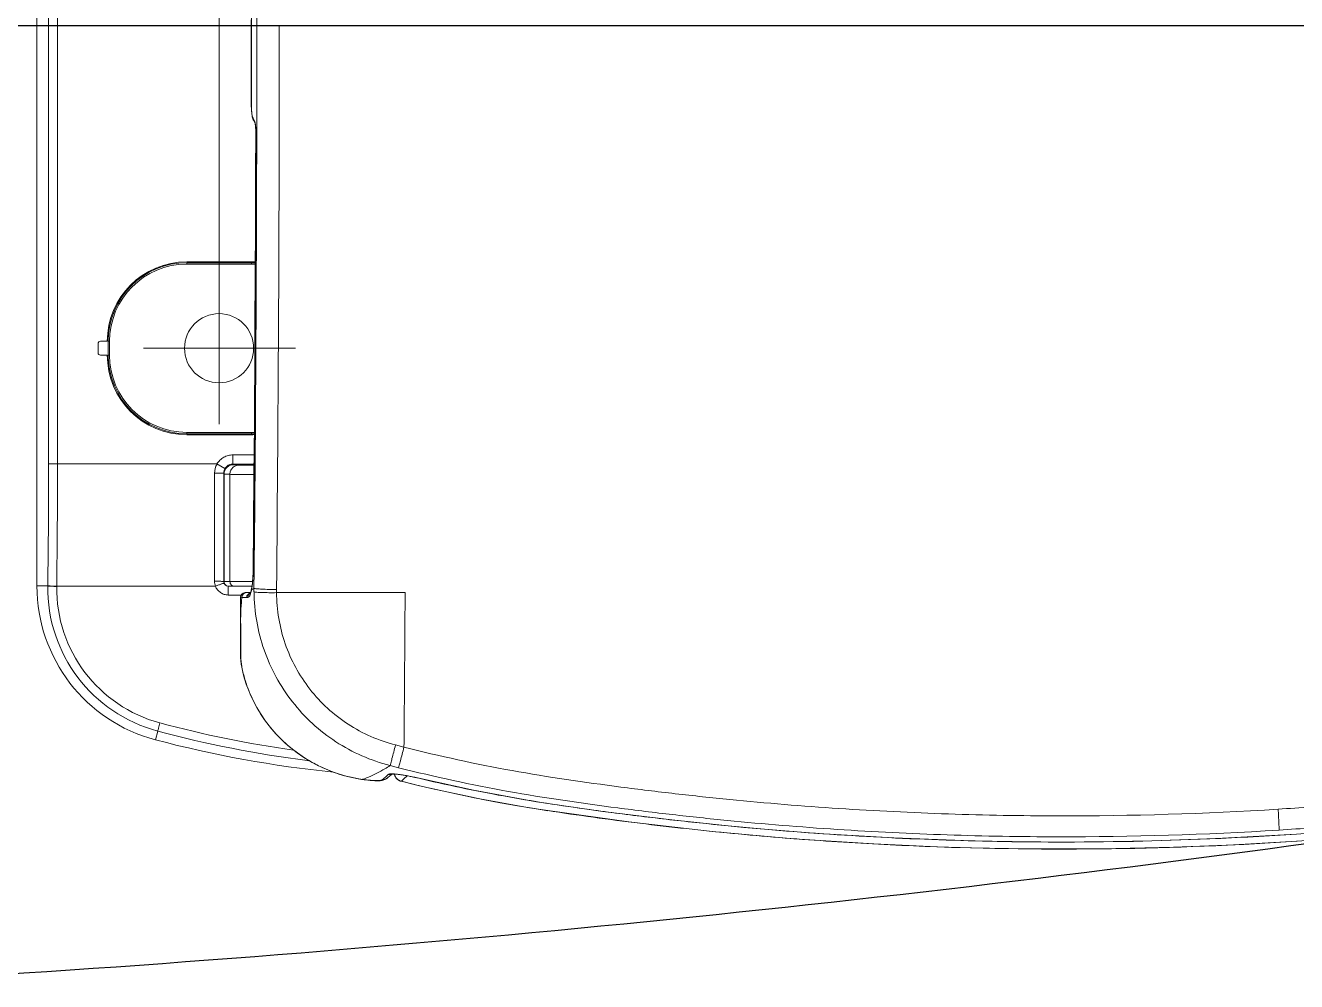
# Model space of a CAD drawing. Header units: millimetres. Extents: x 98197 to 106565, y 53890 to 60222.
# Drawn here: x 99473.15 to 99500.72, y 56491.83 to 56512.57 of the extents above; entities that cross this region are included whole.
import ezdxf

# ---------------------------------------------------------------- set-up
doc = ezdxf.new("R2010")
doc.units = ezdxf.units.MM
doc.header["$LTSCALE"] = 50
doc.header["$MEASUREMENT"] = 0
doc.linetypes.add('CENTER', pattern=[2, 1.25, -0.25, 0.25, -0.25])
doc.linetypes.add('HIDDEN', pattern=[0.375, 0.25, -0.125])
doc.layers.get('0').update_dxf_attribs({"color": 8, "linetype": 'CONTINUOUS'})

msp = doc.modelspace()

# ---------------------------------------------------------------- linework, layer by layer
at = {"lineweight": 13}
for p, q in [((99473.404, 56524.722), (99473.404, 56500.412)), ((99477.354, 56503.917), (99477.354, 56521.216)), ((99475.714, 56505.567), (99479.013, 56505.567)), ((99477.254, 56502.856), (99477.254, 56500.516)), ((99477.454, 56502.855), (99477.454, 56500.507)), ((99477.463, 56500.507), (99477.463, 56502.839)), ((99477.59, 56502.833), (99477.59, 56500.507)), ((99478.111, 56500.359), (99478.115, 56500.737)), ((99473.639, 56500.412), (99473.404, 56500.412)), ((99473.639, 56500.416), (99473.639, 56500.412)), ((99473.832, 56500.401), (99473.832, 56500.407)), ((99473.832, 56500.407), (99477.275, 56500.407)), ((99478.08, 56500.507), (99477.454, 56500.507)), ((99478.068, 56500.407), (99477.554, 56500.407)), ((99477.554, 56500.216), (99477.554, 56500.407)), ((99477.919, 56500.267), (99478.036, 56500.267)), ((99478.059, 56500.352), (99478.058, 56500.347)), ((99478.077, 56500.474), (99478.072, 56500.429)), ((99478.105, 56500.356), (99478.111, 56500.359)), ((99478.111, 56500.351), (99478.111, 56500.359)), ((99478.599, 56500.267), (99478.6, 56500.333)), ((99481.389, 56500.267), (99478.599, 56500.267)), ((99477.554, 56500.216), (99477.833, 56500.216)), ((99477.819, 56500.167), (99477.849, 56500.167)), ((99477.819, 56498.895), (99477.819, 56500.167)), ((99477.95, 56500.164), (99477.85, 56500.165)), ((99477.98, 56500.164), (99477.95, 56500.164)), ((99478.028, 56500.248), (99478.027, 56500.246)), ((99477.822, 56499.666), (99477.822, 56499.652)), ((99477.822, 56499.652), (99477.823, 56499.558)), ((99477.819, 56498.88), (99477.819, 56498.895)), ((99477.819, 56498.88), (99477.824, 56498.803)), ((99477.825, 56499.028), (99477.826, 56498.945)), ((99477.826, 56498.945), (99477.826, 56498.894)), ((99477.826, 56498.894), (99477.826, 56498.88)), ((99477.826, 56498.88), (99477.826, 56498.863)), ((99476.023, 56497.265), (99475.973, 56497.076)), ((99481.364, 56496.917), (99481.181, 56496.964)), ((99479.229, 56496.671), (99479.268, 56496.647)), ((99479.304, 56496.623), (99479.265, 56496.628)), ((99479.268, 56496.648), (99479.268, 56496.647)), ((99479.305, 56496.626), (99479.304, 56496.625)), ((99479.304, 56496.625), (99479.349, 56496.599)), ((99481.061, 56496.519), (99481.244, 56496.472)), ((99480.367, 56496.231), (99480.457, 56496.216)), ((99480.457, 56496.216), (99480.476, 56496.214)), ((99480.474, 56496.22), (99480.465, 56496.217)), ((99480.465, 56496.217), (99480.476, 56496.214)), ((99480.476, 56496.214), (99480.504, 56496.21)), ((99480.966, 56496.221), (99480.985, 56496.234)), ((99481.01, 56496.311), (99481.024, 56496.324)), ((99481.177, 56496.275), (99481.179, 56496.274)), ((99481.224, 56496.328), (99481.238, 56496.326)), ((99481.238, 56496.326), (99481.254, 56496.325)), ((99481.278, 56496.321), (99481.295, 56496.319)), ((99481.295, 56496.319), (99481.313, 56496.317)), ((99481.313, 56496.317), (99481.331, 56496.314)), ((99481.331, 56496.314), (99481.35, 56496.311)), ((99481.35, 56496.311), (99481.37, 56496.307)), ((99481.37, 56496.307), (99481.39, 56496.304)), ((99481.39, 56496.304), (99481.411, 56496.3)), ((99481.411, 56496.3), (99481.432, 56496.296)), ((99481.432, 56496.296), (99481.454, 56496.292)), ((99481.454, 56496.292), (99481.476, 56496.288)), ((99481.476, 56496.288), (99481.499, 56496.283)), ((99481.499, 56496.283), (99481.523, 56496.278)), ((99481.523, 56496.278), (99481.546, 56496.273)), ((99481.546, 56496.273), (99481.571, 56496.268)), ((99481.571, 56496.268), (99481.596, 56496.262)), ((99481.596, 56496.262), (99481.621, 56496.257)), ((99481.659, 56496.248), (99481.66, 56496.249)), ((99484.482, 56495.54), (99484.597, 56495.523)), ((99484.482, 56495.539), (99484.482, 56495.54)), ((99500.722, 56495.031), (99500.722, 56495.032)), ((99500.722, 56495.031), (99500.722, 56495.031))]:
    msp.add_line(p, q, dxfattribs=at)
at = {"lineweight": 13, "ltscale": 0.3}
for p, q in [((99473.657, 56522.077), (99473.657, 56503.057)), ((99473.85, 56503.057), (99473.85, 56522.077)), ((99478.053, 56512.69), (99478.053, 56512.23)), ((99478.053, 56512.567), (99478.055, 56512.567)), ((99478.173, 56512.567), (99478.66, 56512.567)), ((99478.053, 56512.23), (99478.053, 56511.805)), ((99478.053, 56511.805), (99478.053, 56511.38)), ((99478.091, 56510.558), (99478.126, 56510.485)), ((99478.095, 56510.523), (99478.099, 56510.513)), ((99478.134, 56510.441), (99478.099, 56510.514)), ((99478.171, 56510.441), (99478.172, 56510.514)), ((99478.134, 56510.441), (99478.133, 56510.442)), ((99478.145, 56510.376), (99478.146, 56510.365)), ((99478.148, 56510.32), (99478.148, 56510.298)), ((99478.171, 56510.364), (99478.171, 56510.441)), ((99478.171, 56510.297), (99478.171, 56510.364)), ((99476.654, 56507.442), (99478.054, 56507.442)), ((99476.654, 56507.422), (99478.054, 56507.422)), ((99476.654, 56507.392), (99476.654, 56507.422)), ((99478.054, 56507.422), (99478.054, 56507.392)), ((99476.654, 56507.392), (99478.054, 56507.392)), ((99474.729, 56505.667), (99474.729, 56505.467)), ((99474.929, 56505.717), (99474.779, 56505.717)), ((99474.949, 56505.417), (99474.949, 56505.717)), ((99474.949, 56505.717), (99474.979, 56505.717)), ((99474.979, 56505.417), (99474.979, 56505.717)), ((99474.779, 56505.417), (99474.929, 56505.417)), ((99474.979, 56505.417), (99474.949, 56505.417)), ((99478.054, 56503.742), (99476.654, 56503.742)), ((99476.654, 56503.712), (99476.654, 56503.742)), ((99476.654, 56503.712), (99478.054, 56503.712)), ((99478.054, 56503.692), (99476.654, 56503.692)), ((99478.054, 56503.742), (99478.054, 56503.712)), ((99477.309, 56503.057), (99473.657, 56503.057)), ((99477.309, 56503.057), (99477.482, 56502.956)), ((99478.114, 56503.255), (99477.654, 56503.255)), ((99477.654, 56503.039), (99477.654, 56503.255)), ((99477.654, 56503.055), (99478.113, 56503.055)), ((99477.66, 56503.039), (99477.787, 56503.033)), ((99477.463, 56502.839), (99477.59, 56502.833)), ((99477.966, 56502.829), (99477.909, 56502.83)), ((99478.025, 56502.829), (99477.966, 56502.829)), ((99478.111, 56502.829), (99478.025, 56502.829))]:
    msp.add_line(p, q, dxfattribs=at)
msp.add_line((99447.633, 56512.566), (99525.854, 56512.566))
at = {"linetype": 'CENTER', "lineweight": 13}
for p, q in [((99477.354, 56503.967), (99477.354, 56507.167)), ((99475.754, 56505.567), (99478.954, 56505.567))]:
    msp.add_line(p, q, dxfattribs=at)
at = {"lineweight": 13, "ltscale": 0.3}
for points in [[(99478.053, 56511.38), (99478.052, 56510.954), (99478.052, 56510.838)], [(99478.052, 56510.838), (99478.052, 56510.808), (99478.054, 56510.771), (99478.055, 56510.735), (99478.058, 56510.701)], [(99478.058, 56510.701), (99478.061, 56510.669), (99478.065, 56510.639), (99478.07, 56510.611)], [(99478.07, 56510.611), (99478.075, 56510.586), (99478.081, 56510.563), (99478.087, 56510.542), (99478.095, 56510.523)], [(99478.133, 56510.442), (99478.134, 56510.441), (99478.135, 56510.438), (99478.136, 56510.433), (99478.138, 56510.427)], [(99478.138, 56510.427), (99478.139, 56510.419), (99478.141, 56510.41), (99478.142, 56510.4), (99478.144, 56510.388), (99478.145, 56510.376)], [(99478.146, 56510.365), (99478.146, 56510.362), (99478.147, 56510.341), (99478.148, 56510.32)]]:
    msp.add_lwpolyline(points, dxfattribs=at)
at = {"lineweight": 13}
for points in [[(99478.148, 56510.297), (99478.146, 56509.311), (99478.143, 56508.228), (99478.138, 56507.144), (99478.133, 56506.061), (99478.126, 56504.978), (99478.119, 56503.895), (99478.111, 56502.813), (99478.102, 56501.73), (99478.092, 56500.737)], [(99478.092, 56500.737), (99478.091, 56500.678), (99478.089, 56500.624), (99478.086, 56500.571), (99478.082, 56500.521), (99478.077, 56500.474)], [(99478.039, 56500.275), (99478.035, 56500.263), (99478.031, 56500.255), (99478.028, 56500.248)], [(99478.048, 56500.306), (99478.043, 56500.29), (99478.039, 56500.275)], [(99478.058, 56500.347), (99478.053, 56500.325), (99478.048, 56500.306)], [(99478.072, 56500.429), (99478.065, 56500.389), (99478.059, 56500.352)], [(99477.824, 56498.803), (99477.835, 56498.713), (99477.853, 56498.614), (99477.877, 56498.509), (99477.908, 56498.397), (99477.945, 56498.28), (99477.991, 56498.157), (99478.044, 56498.03), (99478.107, 56497.898), (99478.18, 56497.761), (99478.264, 56497.623), (99478.359, 56497.483), (99478.466, 56497.343), (99478.582, 56497.209), (99478.707, 56497.08), (99478.839, 56496.958), (99478.972, 56496.85), (99479.102, 56496.755), (99479.229, 56496.671)], [(99499.578, 56494.809), (99501.067, 56494.902), (99502.519, 56495.028), (99503.933, 56495.204), (99505.306, 56495.432), (99506.643, 56495.706), (99507.949, 56496.025), (99509.219, 56496.386), (99510.45, 56496.784), (99511.555, 56497.184)], [(99479.267, 56496.647), (99479.28, 56496.64), (99479.292, 56496.633), (99479.304, 56496.625)], [(99479.349, 56496.599), (99479.47, 56496.534), (99479.592, 56496.475), (99479.712, 56496.422), (99479.831, 56496.376), (99479.947, 56496.336), (99480.059, 56496.302), (99480.167, 56496.273), (99480.27, 56496.25), (99480.367, 56496.231)], [(99480.504, 56496.21), (99480.548, 56496.205), (99480.59, 56496.2)], [(99480.59, 56496.2), (99480.629, 56496.196), (99480.667, 56496.193), (99480.702, 56496.191), (99480.734, 56496.189), (99480.765, 56496.189)], [(99480.765, 56496.189), (99480.794, 56496.188), (99480.82, 56496.189), (99480.845, 56496.19), (99480.868, 56496.193), (99480.889, 56496.196), (99480.91, 56496.2), (99480.929, 56496.205), (99480.948, 56496.212), (99480.966, 56496.221)], [(99480.985, 56496.234), (99480.99, 56496.238), (99481.007, 56496.252), (99481.024, 56496.266), (99481.042, 56496.28), (99481.059, 56496.295), (99481.076, 56496.31)], [(99481.076, 56496.31), (99481.093, 56496.325), (99481.102, 56496.333)], [(99481.092, 56496.332), (99481.092, 56496.332), (99481.092, 56496.332), (99481.093, 56496.332), (99481.093, 56496.332), (99481.094, 56496.332), (99481.095, 56496.332), (99481.097, 56496.333), (99481.098, 56496.333), (99481.1, 56496.333), (99481.102, 56496.333), (99481.105, 56496.333), (99481.107, 56496.334), (99481.11, 56496.334), (99481.113, 56496.334), (99481.116, 56496.334), (99481.12, 56496.334), (99481.124, 56496.334), (99481.128, 56496.334), (99481.132, 56496.334), (99481.136, 56496.334), (99481.14, 56496.334), (99481.145, 56496.334), (99481.15, 56496.334), (99481.155, 56496.334), (99481.16, 56496.333), (99481.166, 56496.333), (99481.172, 56496.333)], [(99481.156, 56496.333), (99481.157, 56496.328), (99481.164, 56496.304)], [(99481.164, 56496.304), (99481.173, 56496.281), (99481.177, 56496.275)], [(99481.172, 56496.333), (99481.177, 56496.332), (99481.184, 56496.332), (99481.19, 56496.331), (99481.196, 56496.331), (99481.203, 56496.33), (99481.21, 56496.33), (99481.216, 56496.329), (99481.224, 56496.328)], [(99481.177, 56496.275), (99481.19, 56496.254), (99481.206, 56496.234), (99481.225, 56496.217), (99481.246, 56496.201), (99481.268, 56496.189), (99481.292, 56496.18), (99481.303, 56496.177)], [(99481.254, 56496.325), (99481.27, 56496.323), (99481.278, 56496.321)], [(99481.303, 56496.177), (99481.584, 56496.108), (99481.956, 56496.021), (99482.329, 56495.938), (99482.702, 56495.858), (99483.076, 56495.784), (99483.45, 56495.713), (99483.823, 56495.646), (99484.196, 56495.584), (99484.482, 56495.539)], [(99481.621, 56496.257), (99481.646, 56496.251), (99481.659, 56496.248)], [(99481.659, 56496.248), (99482.869, 56495.981), (99484.24, 56495.734), (99485.674, 56495.523), (99487.173, 56495.338), (99488.731, 56495.177), (99490.336, 56495.046), (99491.989, 56494.947), (99493.689, 56494.884), (99495.422, 56494.858), (99497.185, 56494.874), (99498.981, 56494.933), (99500.722, 56495.031)], [(99484.482, 56495.54), (99486.239, 56495.295), (99488.051, 56495.09), (99489.822, 56494.931), (99491.551, 56494.817), (99493.237, 56494.744), (99494.883, 56494.709), (99496.488, 56494.71), (99498.052, 56494.745), (99499.578, 56494.809)], [(99500.722, 56495.032), (99501.815, 56495.114)]]:
    msp.add_lwpolyline(points, dxfattribs=at)
at = {"linetype": 'HIDDEN', "lineweight": 0, "ltscale": 30}
msp.add_circle((99477.354, 56505.567), 0.75, dxfattribs=at)
at = {"lineweight": 13}
for centre, radius, start, end in [((98239.245, 56512.56), 1239.415, 359.434754, 0.000282), ((98269.547, 56512.563), 1208.605, 359.439329, 359.892592), ((98274.644, 56512.561), 1203.529, 359.4371, 359.892247), ((99273.407, 56503.054), 200.25, 359.24538, 0.00081), ((99271.525, 56503.056), 202.325, 359.2496, 0.00006), ((99476.854, 56500.412), 3.45, 180, 255.1996), ((99476.854, 56500.372), 3.216, 179.2901, 255.0142), ((99476.854, 56500.362), 3.022, 179.2522, 255.0027), ((99477.554, 56500.507), 0.1, 180, 270), ((99477.919, 56500.167), 0.1, 90, 180), ((99476.843, 56500.577), 1.24, 346.7888, 348.3706), ((99476.346, 56503.241), 3.379, 300.4319, 301.3828), ((99476.872, 56500.57), 1.21, 348.4139, 349.3571), ((99482.145, 56500.335), 4.034, 179.7656, 180.7248), ((99482.024, 56499.665), 4.205, 174.6857, 179.986), ((99482.403, 56499.664), 4.581, 175.165, 178.7358), ((99482.21, 56499.65), 4.392, 173.2433, 174.7184), ((99482.476, 56499.659), 4.654, 174.4657, 175.1755), ((99482.48, 56499.659), 4.658, 173.7544, 174.4657), ((99478.082, 56500.167), 0.102, 165.2569, 181.6555), ((99478.082, 56500.167), 0.102, 149.4984, 165.2356), ((99482.326, 56499.667), 4.504, 178.7468, 180.0153), ((99679.034, 56500.347), 201.213, 180.22464, 180.37543), ((99478.542, 56498.897), 0.723, 181.2841, 182.609), ((99482.359, 56520.922), 24.491, 255.0061, 262.7421), ((99482.359, 56520.912), 24.297, 255.0045, 261.9729), ((99482.359, 56521.247), 25, 255.1996, 264.2002), ((99481.35, 56500.096), 4.028, 238.8721, 239.4768), ((99480.826, 56498.836), 2.645, 260.4204, 262.166), ((99481.045, 56500.514), 4.336, 262.3187, 262.4701), ((99479.57, 56498.668), 2.61, 290.2627, 293.1925), ((99479.634, 56497.822), 2.044, 308.2244, 311.2819), ((99480.925, 56496.31), 0.097, 302.753, 308.2754), ((99479.5, 56497.977), 2.248, 311.2377, 312.1903), ((99481.05, 56496.418), 0.0976, 299.1827, 307.8553), ((99481.352, 56496.372), 0.2, 191.1167, 202.8421), ((99481.352, 56496.372), 0.199, 202.856, 206.1758), ((99481.351, 56496.371), 0.198, 206.1749, 209.4972), ((99489.753, 56530.066), 34.926, 256.0052, 261.3211), ((99495.63, 56569.769), 74.91, 272.45802, 273.89737)]:
    msp.add_arc(centre, radius, start, end, dxfattribs=at)
at = {"lineweight": 13, "ltscale": 0.3}
for centre, radius, start, end in [((99477.282, 56510.307), 0.867, 3.8233, 4.3141), ((99476.654, 56505.717), 1.725, 90, 180), ((99476.654, 56505.717), 1.705, 90, 180), ((99478.054, 56505.717), 1.725, 87.1643, 90), ((99478.054, 56505.717), 1.705, 87.1421, 90), ((99476.654, 56505.717), 1.675, 90, 180), ((99478.054, 56505.717), 1.675, 87.0946, 90), ((99474.779, 56505.667), 0.05, 90, 180), ((99474.779, 56505.467), 0.05, 180, 270), ((99476.654, 56505.417), 1.725, 180, 270), ((99476.654, 56505.417), 1.705, 180, 270), ((99476.654, 56505.417), 1.675, 180, 270), ((99478.054, 56505.417), 1.675, 270, 272.1846), ((99478.054, 56505.417), 1.705, 270, 272.1372), ((99478.054, 56505.417), 1.725, 270, 272.1166), ((99477.652, 56502.855), 0.397, 149.612, 179.9926), ((99477.654, 56502.839), 0.2, 90.0002, 175.6074), ((99477.654, 56502.855), 0.2, 109.9059, 149.7145), ((99477.655, 56502.855), 0.201, 163.2195, 179.9555), ((99477.653, 56502.839), 0.198, 175.5672, 179.9923), ((99477.655, 56502.854), 0.201, 149.7366, 163.1504)]:
    msp.add_arc(centre, radius, start, end, dxfattribs=at)
msp.add_arc((99446.879, 56891.158), 400, 273.32991, 277.93357)
for points in [[(99478.173, 56512.567), (99478.173, 56513.251), (99478.173, 56513.935), (99478.172, 56514.619)], [(99478.055, 56512.567), (99478.055, 56513.143), (99478.055, 56513.719), (99478.054, 56514.295)], [(99478.054, 56510.838), (99478.055, 56511.414), (99478.055, 56511.99), (99478.055, 56512.567)], [(99478.172, 56510.514), (99478.173, 56511.198), (99478.173, 56511.882), (99478.173, 56512.567)], [(99478.091, 56510.558), (99478.089, 56510.562), (99478.087, 56510.566), (99478.085, 56510.571)], [(99478.099, 56510.514), (99478.092, 56510.527), (99478.089, 56510.543), (99478.091, 56510.558)], [(99478.134, 56510.441), (99478.127, 56510.455), (99478.125, 56510.47), (99478.126, 56510.485)], [(99478.129, 56510.477), (99478.128, 56510.48), (99478.127, 56510.482), (99478.126, 56510.485)], [(99478.147, 56510.372), (99478.146, 56510.37), (99478.146, 56510.367), (99478.146, 56510.365)], [(99477.654, 56503.055), (99477.631, 56503.055), (99477.608, 56503.051), (99477.586, 56503.043)]]:
    msp.add_open_spline(points, degree=3, dxfattribs=at)
for points, knots in [([(99478.052, 56510.838), (99478.052, 56510.838), (99478.053, 56510.839), (99478.054, 56510.838), (99478.054, 56510.838)], [0, 0, 0, 0, 0.249816, 1, 1, 1, 1]), ([(99478.067, 56510.646), (99478.065, 56510.66), (99478.057, 56510.724), (99478.054, 56510.788), (99478.054, 56510.838)], [0, 0, 0, 0, 0.223616, 1, 1, 1, 1]), ([(99478.085, 56510.571), (99478.083, 56510.576), (99478.075, 56510.6), (99478.07, 56510.626), (99478.067, 56510.646)], [0, 0, 0, 0, 0.20655, 1, 1, 1, 1]), ([(99478.142, 56510.419), (99478.141, 56510.425), (99478.138, 56510.444), (99478.134, 56510.464), (99478.129, 56510.477)], [0, 0, 0, 0, 0.296298, 1, 1, 1, 1]), ([(99478.147, 56510.372), (99478.147, 56510.376), (99478.146, 56510.392), (99478.144, 56510.408), (99478.142, 56510.419)], [0, 0, 0, 0, 0.262648, 1, 1, 1, 1]), ([(99478.15, 56510.297), (99478.15, 56510.303), (99478.15, 56510.325), (99478.149, 56510.348), (99478.148, 56510.365)], [0, 0, 0, 0, 0.254314, 1, 1, 1, 1]), ([(99478.148, 56510.297), (99478.148, 56510.297), (99478.149, 56510.297), (99478.15, 56510.297), (99478.15, 56510.297)], [0, 0, 0, 0, 0.251713, 1, 1, 1, 1]), ([(99477.654, 56503.255), (99477.62, 56503.255), (99477.55, 56503.246), (99477.453, 56503.206), (99477.369, 56503.142), (99477.326, 56503.086), (99477.309, 56503.057)], [0, 0, 0, 0, 0.25, 0.5, 0.75, 1, 1, 1, 1]), ([(99477.463, 56502.839), (99477.463, 56502.865), (99477.474, 56502.917), (99477.517, 56502.984), (99477.583, 56503.028), (99477.635, 56503.039), (99477.66, 56503.039)], [0, 0, 0, 0, 0.25172, 0.502412, 0.751717, 1, 1, 1, 1]), ([(99477.787, 56503.033), (99477.763, 56503.032), (99477.711, 56503.022), (99477.644, 56502.978), (99477.6, 56502.91), (99477.59, 56502.857), (99477.59, 56502.833)], [0, 0, 0, 0, 0.238371, 0.497511, 0.758224, 1, 1, 1, 1]), ([(99477.654, 56503.039), (99477.654, 56503.039), (99477.655, 56503.039), (99477.656, 56503.039), (99477.658, 56503.039), (99477.659, 56503.039), (99477.66, 56503.039)], [0, 0, 0, 0, 0.066929, 0.254874, 0.565981, 1, 1, 1, 1]), ([(99478.112, 56503.029), (99478.073, 56503.029), (99478.002, 56503.03), (99477.907, 56503.03), (99477.837, 56503.031), (99477.8, 56503.032), (99477.787, 56503.033)], [0, 0, 0, 0, 0.36001, 0.659611, 0.877952, 1, 1, 1, 1]), ([(99477.254, 56502.856), (99477.267, 56502.856), (99477.293, 56502.856), (99477.33, 56502.855), (99477.364, 56502.855), (99477.39, 56502.855), (99477.408, 56502.855), (99477.42, 56502.855), (99477.43, 56502.855), (99477.438, 56502.855), (99477.445, 56502.855), (99477.449, 56502.855), (99477.452, 56502.855), (99477.453, 56502.855), (99477.454, 56502.855), (99477.454, 56502.855), (99477.454, 56502.855)], [0, 0, 0, 0, 0.194921, 0.382689, 0.555486, 0.706965, 0.772896, 0.831367, 0.881819, 0.923805, 0.956886, 0.980722, 0.989119, 0.995142, 0.998773, 1, 1, 1, 1]), ([(99477.463, 56502.839), (99477.462, 56502.839), (99477.46, 56502.839), (99477.457, 56502.839), (99477.455, 56502.839), (99477.454, 56502.839), (99477.454, 56502.839)], [0, 0, 0, 0, 0.435575, 0.747528, 0.935398, 1, 1, 1, 1]), ([(99477.909, 56502.83), (99477.839, 56502.83), (99477.746, 56502.83), (99477.64, 56502.831), (99477.604, 56502.832), (99477.59, 56502.833)], [0, 0, 0, 0, 0.656475, 0.872405, 1, 1, 1, 1])]:
    msp.add_open_spline(points, degree=3, knots=knots, dxfattribs=at)
at = {"lineweight": 13}
for points, knots in [([(99500.322, 56495.572), (99500.802, 56495.603), (99501.521, 56495.654), (99502.479, 56495.745), (99503.434, 56495.855), (99504.624, 56496.03), (99506.041, 56496.298), (99507.447, 56496.626), (99508.837, 56497.01), (99510.212, 56497.448), (99511.568, 56497.943), (99512.897, 56498.506), (99514.19, 56499.148), (99515.442, 56499.866), (99516.649, 56500.657), (99517.808, 56501.518), (99518.728, 56502.293), (99519.435, 56502.945), (99520.124, 56503.616), (99520.619, 56504.141), (99520.938, 56504.501)], [0, 0, 0, 0, 0.062499, 0.093749, 0.124999, 0.1875, 0.25, 0.312499, 0.375, 0.4375, 0.5, 0.5625, 0.624998, 0.687498, 0.749999, 0.812499, 0.874998, 0.906251, 0.937503, 1, 1, 1, 1]), ([(99521.278, 56504.193), (99520.627, 56503.457), (99519.236, 56502.06), (99517.303, 56500.535), (99515.66, 56499.463), (99514.39, 56498.735), (99513.078, 56498.085), (99511.726, 56497.517), (99510.348, 56497.014), (99508.953, 56496.568), (99507.544, 56496.18), (99506.123, 56495.851), (99504.691, 56495.58), (99503.248, 56495.368), (99501.798, 56495.216), (99500.827, 56495.149), (99500.342, 56495.119)], [0, 0, 0, 0, 0.125742, 0.251762, 0.31432, 0.376674, 0.439041, 0.501579, 0.564227, 0.626744, 0.689053, 0.751224, 0.813341, 0.875506, 0.937832, 1, 1, 1, 1]), ([(99478.094, 56500.736), (99478.094, 56500.715), (99478.092, 56500.633), (99478.087, 56500.551), (99478.081, 56500.49)], [0, 0, 0, 0, 0.25912, 1, 1, 1, 1]), ([(99478.092, 56500.737), (99478.092, 56500.737), (99478.093, 56500.736), (99478.094, 56500.736), (99478.094, 56500.736)], [0, 0, 0, 0, 0.314608, 1, 1, 1, 1]), ([(99473.639, 56500.416), (99473.648, 56500.415), (99473.672, 56500.412), (99473.715, 56500.41), (99473.77, 56500.408), (99473.811, 56500.407), (99473.832, 56500.407)], [0, 0, 0, 0, 0.139887, 0.370458, 0.66765, 1, 1, 1, 1]), ([(99473.832, 56500.402), (99473.812, 56500.402), (99473.771, 56500.403), (99473.715, 56500.405), (99473.672, 56500.408), (99473.648, 56500.41), (99473.639, 56500.412)], [0, 0, 0, 0, 0.323468, 0.629472, 0.865249, 1, 1, 1, 1]), ([(99477.454, 56500.507), (99477.454, 56500.507), (99477.453, 56500.508), (99477.45, 56500.509), (99477.445, 56500.509), (99477.435, 56500.511), (99477.418, 56500.512), (99477.394, 56500.513), (99477.364, 56500.514), (99477.33, 56500.515), (99477.293, 56500.516), (99477.267, 56500.516), (99477.254, 56500.516)], [0, 0, 0, 0, 0.006646, 0.021697, 0.045837, 0.079045, 0.171396, 0.295463, 0.446438, 0.618673, 0.805816, 1, 1, 1, 1]), ([(99477.461, 56500.47), (99477.461, 56500.47), (99477.459, 56500.47), (99477.457, 56500.47), (99477.452, 56500.469), (99477.442, 56500.467), (99477.427, 56500.462), (99477.404, 56500.454), (99477.376, 56500.445), (99477.345, 56500.433), (99477.31, 56500.42), (99477.287, 56500.411), (99477.275, 56500.407)], [0, 0, 0, 0, 0.006558, 0.021515, 0.045534, 0.07859, 0.170585, 0.294294, 0.445031, 0.617282, 0.804842, 1, 1, 1, 1]), ([(99477.275, 56500.407), (99477.286, 56500.379), (99477.316, 56500.326), (99477.383, 56500.265), (99477.464, 56500.225), (99477.524, 56500.216), (99477.554, 56500.216)], [0, 0, 0, 0, 0.249887, 0.499864, 0.749914, 1, 1, 1, 1]), ([(99477.562, 56500.407), (99477.549, 56500.407), (99477.523, 56500.412), (99477.49, 56500.434), (99477.468, 56500.467), (99477.463, 56500.494), (99477.463, 56500.507)], [0, 0, 0, 0, 0.24823, 0.4975, 0.748235, 1, 1, 1, 1]), ([(99477.59, 56500.507), (99477.59, 56500.494), (99477.595, 56500.467), (99477.617, 56500.434), (99477.65, 56500.412), (99477.676, 56500.407), (99477.689, 56500.407)], [0, 0, 0, 0, 0.251765, 0.5025, 0.75177, 1, 1, 1, 1]), ([(99477.948, 56500.267), (99477.923, 56500.267), (99477.87, 56500.245), (99477.85, 56500.192), (99477.85, 56500.167)], [0, 0, 0, 0, 0.496732, 1, 1, 1, 1]), ([(99477.951, 56500.164), (99477.951, 56500.176), (99477.957, 56500.2), (99477.984, 56500.236), (99478.013, 56500.253), (99478.033, 56500.26)], [0, 0, 0, 0, 0.278366, 0.530686, 1, 1, 1, 1]), ([(99478.05, 56500.294), (99478.048, 56500.286), (99478.042, 56500.26), (99478.034, 56500.233), (99478.026, 56500.215)], [0, 0, 0, 0, 0.283939, 1, 1, 1, 1]), ([(99478.081, 56500.49), (99478.08, 56500.477), (99478.075, 56500.429), (99478.068, 56500.381), (99478.061, 56500.347)], [0, 0, 0, 0, 0.268852, 1, 1, 1, 1]), ([(99478.599, 56500.333), (99478.543, 56500.334), (99478.438, 56500.336), (99478.312, 56500.341), (99478.226, 56500.346), (99478.176, 56500.35), (99478.139, 56500.354), (99478.119, 56500.357), (99478.111, 56500.359)], [0, 0, 0, 0, 0.344, 0.647251, 0.772261, 0.874626, 0.951226, 1, 1, 1, 1]), ([(99481.061, 56496.519), (99480.853, 56496.572), (99480.445, 56496.713), (99479.878, 56497.02), (99479.367, 56497.416), (99478.93, 56497.89), (99478.576, 56498.429), (99478.316, 56499.019), (99478.153, 56499.642), (99478.114, 56500.07), (99478.112, 56500.283)], [0, 0, 0, 0, 0.125184, 0.250517, 0.375272, 0.500555, 0.625454, 0.750421, 0.875215, 1, 1, 1, 1]), ([(99478.599, 56500.267), (99478.545, 56500.266), (99478.44, 56500.266), (99478.297, 56500.269), (99478.196, 56500.273), (99478.138, 56500.279), (99478.119, 56500.282), (99478.112, 56500.283)], [0, 0, 0, 0, 0.333711, 0.646805, 0.879591, 0.954079, 1, 1, 1, 1]), ([(99478.599, 56500.267), (99478.603, 56500.079), (99478.634, 56499.703), (99478.774, 56499.155), (99479.002, 56498.637), (99479.312, 56498.164), (99479.696, 56497.749), (99480.143, 56497.402), (99480.641, 56497.133), (99480.999, 56497.012), (99481.181, 56496.964)], [0, 0, 0, 0, 0.124965, 0.249893, 0.37486, 0.499807, 0.624788, 0.749825, 0.874886, 1, 1, 1, 1]), ([(99481.364, 56496.917), (99481.367, 56497.196), (99481.376, 56498.313), (99481.384, 56499.429), (99481.389, 56500.267)], [0, 0, 0, 0, 0.249915, 1, 1, 1, 1]), ([(99478.018, 56500.197), (99478.015, 56500.192), (99478.007, 56500.177), (99477.991, 56500.164), (99477.98, 56500.164)], [0, 0, 0, 0, 0.333102, 1, 1, 1, 1]), ([(99478.026, 56500.215), (99478.026, 56500.214), (99478.023, 56500.207), (99478.02, 56500.201), (99478.018, 56500.197)], [0, 0, 0, 0, 0.265986, 1, 1, 1, 1]), ([(99477.835, 56498.727), (99477.833, 56498.739), (99477.826, 56498.784), (99477.822, 56498.83), (99477.82, 56498.864)], [0, 0, 0, 0, 0.265909, 1, 1, 1, 1]), ([(99477.826, 56498.863), (99477.826, 56498.854), (99477.828, 56498.813), (99477.832, 56498.772), (99477.836, 56498.741)], [0, 0, 0, 0, 0.231146, 1, 1, 1, 1]), ([(99477.836, 56498.741), (99477.837, 56498.733), (99477.841, 56498.702), (99477.846, 56498.671), (99477.851, 56498.647)], [0, 0, 0, 0, 0.242619, 1, 1, 1, 1]), ([(99477.851, 56498.647), (99477.867, 56498.559), (99477.912, 56498.379), (99478.042, 56498.013), (99478.286, 56497.553), (99478.708, 56497.046), (99479.069, 56496.768), (99479.268, 56496.648)], [0, 0, 0, 0, 0.106951, 0.220337, 0.462591, 0.722846, 1, 1, 1, 1]), ([(99476.023, 56497.265), (99476.03, 56497.287), (99476.046, 56497.346), (99476.062, 56497.405), (99476.072, 56497.442)], [0, 0, 0, 0, 0.368568, 1, 1, 1, 1]), ([(99481.181, 56496.964), (99481.168, 56496.912), (99481.142, 56496.814), (99481.108, 56496.682), (99481.081, 56496.585), (99481.067, 56496.535), (99481.061, 56496.519)], [0, 0, 0, 0, 0.343601, 0.659163, 0.888051, 1, 1, 1, 1]), ([(99481.364, 56496.917), (99481.351, 56496.866), (99481.326, 56496.768), (99481.292, 56496.636), (99481.264, 56496.539), (99481.251, 56496.489), (99481.244, 56496.472)], [0, 0, 0, 0, 0.344653, 0.659199, 0.885454, 1, 1, 1, 1]), ([(99481.364, 56496.917), (99482.14, 56496.721), (99483.7, 56496.381), (99485.672, 56496.098), (99487.247, 56495.904), (99488.823, 56495.736), (99490.797, 56495.574), (99493.171, 56495.456), (99496.348, 56495.399), (99498.733, 56495.472), (99500.322, 56495.572)], [0, 0, 0, 0, 0.125941, 0.250936, 0.313308, 0.37564, 0.500229, 0.624833, 0.749583, 1, 1, 1, 1]), ([(99479.305, 56496.626), (99479.395, 56496.573), (99479.736, 56496.394), (99480.109, 56496.275), (99480.386, 56496.229)], [0, 0, 0, 0, 0.272375, 1, 1, 1, 1]), ([(99481.061, 56496.519), (99481.023, 56496.494), (99480.874, 56496.401), (99480.717, 56496.32), (99480.598, 56496.269)], [0, 0, 0, 0, 0.258884, 1, 1, 1, 1]), ([(99500.342, 56495.119), (99498.744, 56495.019), (99496.344, 56494.946), (99493.148, 56495.002), (99490.76, 56495.12), (99488.774, 56495.283), (99487.188, 56495.451), (99485.601, 56495.646), (99483.609, 56495.931), (99482.031, 56496.274), (99481.244, 56496.472)], [0, 0, 0, 0, 0.250099, 0.374678, 0.499108, 0.623544, 0.685817, 0.748102, 0.873314, 1, 1, 1, 1]), ([(99480.611, 56496.2), (99480.601, 56496.201), (99480.556, 56496.205), (99480.511, 56496.21), (99480.477, 56496.215)], [0, 0, 0, 0, 0.234518, 1, 1, 1, 1]), ([(99480.899, 56496.216), (99480.888, 56496.208), (99480.855, 56496.198), (99480.794, 56496.191), (99480.71, 56496.192), (99480.646, 56496.197), (99480.611, 56496.2)], [0, 0, 0, 0, 0.135947, 0.346734, 0.635348, 1, 1, 1, 1]), ([(99480.899, 56496.216), (99480.912, 56496.213), (99480.94, 56496.211), (99480.966, 56496.221), (99480.977, 56496.229)], [0, 0, 0, 0, 0.500952, 1, 1, 1, 1]), ([(99481.024, 56496.324), (99481.036, 56496.32), (99481.062, 56496.319), (99481.087, 56496.327), (99481.098, 56496.333)], [0, 0, 0, 0, 0.501218, 1, 1, 1, 1]), ([(99481.035, 56496.329), (99481.034, 56496.329), (99481.03, 56496.328), (99481.026, 56496.326), (99481.024, 56496.324)], [0, 0, 0, 0, 0.283744, 1, 1, 1, 1]), ([(99481.072, 56496.337), (99481.068, 56496.336), (99481.056, 56496.335), (99481.043, 56496.333), (99481.035, 56496.329)], [0, 0, 0, 0, 0.29993, 1, 1, 1, 1]), ([(99481.099, 56496.338), (99481.096, 56496.338), (99481.087, 56496.338), (99481.079, 56496.337), (99481.072, 56496.337)], [0, 0, 0, 0, 0.267809, 1, 1, 1, 1]), ([(99481.21, 56496.331), (99481.2, 56496.332), (99481.163, 56496.336), (99481.125, 56496.338), (99481.099, 56496.338)], [0, 0, 0, 0, 0.285059, 1, 1, 1, 1]), ([(99481.179, 56496.274), (99481.192, 56496.25), (99481.229, 56496.208), (99481.28, 56496.183), (99481.306, 56496.177)], [0, 0, 0, 0, 0.501631, 1, 1, 1, 1]), ([(99481.66, 56496.249), (99481.58, 56496.268), (99481.431, 56496.3), (99481.28, 56496.324), (99481.21, 56496.331)], [0, 0, 0, 0, 0.538729, 1, 1, 1, 1]), ([(99481.306, 56496.177), (99481.317, 56496.186), (99481.36, 56496.225), (99481.402, 56496.265), (99481.433, 56496.296)], [0, 0, 0, 0, 0.244024, 1, 1, 1, 1]), ([(99485.396, 56495.562), (99484.769, 56495.649), (99483.517, 56495.841), (99482.276, 56496.101), (99481.66, 56496.249)], [0, 0, 0, 0, 0.499662, 1, 1, 1, 1]), ([(99500.342, 56495.119), (99500.343, 56495.136), (99500.341, 56495.188), (99500.338, 56495.287), (99500.331, 56495.421), (99500.325, 56495.52), (99500.322, 56495.572)], [0, 0, 0, 0, 0.114539, 0.340353, 0.654541, 1, 1, 1, 1]), ([(99484.597, 56495.523), (99485.265, 56495.422), (99486.605, 56495.242), (99488.62, 56495.026), (99490.64, 56494.863), (99493.336, 56494.72), (99496.703, 56494.678), (99499.393, 56494.788), (99500.733, 56494.88)], [0, 0, 0, 0, 0.125322, 0.250535, 0.375779, 0.501109, 0.751018, 1, 1, 1, 1]), ([(99498.843, 56494.928), (99497.726, 56494.88), (99494.926, 56494.823), (99491.28, 56494.953), (99488.34, 56495.207), (99486.658, 56495.397), (99485.816, 56495.504), (99485.396, 56495.562)], [0, 0, 0, 0, 0.248901, 0.6232, 0.811286, 0.905613, 1, 1, 1, 1])]:
    msp.add_open_spline(points, degree=3, knots=knots, dxfattribs=at)
for points in [[(99477.275, 56500.407), (99477.261, 56500.441), (99477.254, 56500.479), (99477.254, 56500.516)], [(99478.031, 56500.254), (99478.016, 56500.246), (99478.003, 56500.233), (99477.994, 56500.218)], [(99478.058, 56500.347), (99478.056, 56500.341), (99478.056, 56500.334), (99478.057, 56500.327)], [(99477.822, 56499.652), (99477.82, 56499.657), (99477.819, 56499.661), (99477.819, 56499.666)], [(99477.826, 56498.863), (99477.822, 56498.873), (99477.819, 56498.884), (99477.819, 56498.895)], [(99481.306, 56496.177), (99481.305, 56496.177), (99481.304, 56496.177), (99481.303, 56496.177)]]:
    msp.add_open_spline(points, degree=3, dxfattribs=at)

doc.saveas('drawing.dxf')
